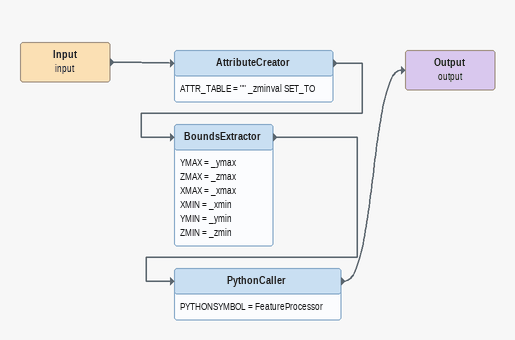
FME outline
Input (input)
    -> AttributeCreator
AttributeCreator
    ATTR_TABLE = "" _zminval SET_TO
    -> BoundsExtractor
BoundsExtractor
    YMAX = _ymax
    ZMAX = _zmax
    XMAX = _xmax
    XMIN = _xmin
    YMIN = _ymin
    ZMIN = _zmin
    -> PythonCaller
PythonCaller
    PYTHONSYMBOL = FeatureProcessor
    -> Output (output)
Output (output)
